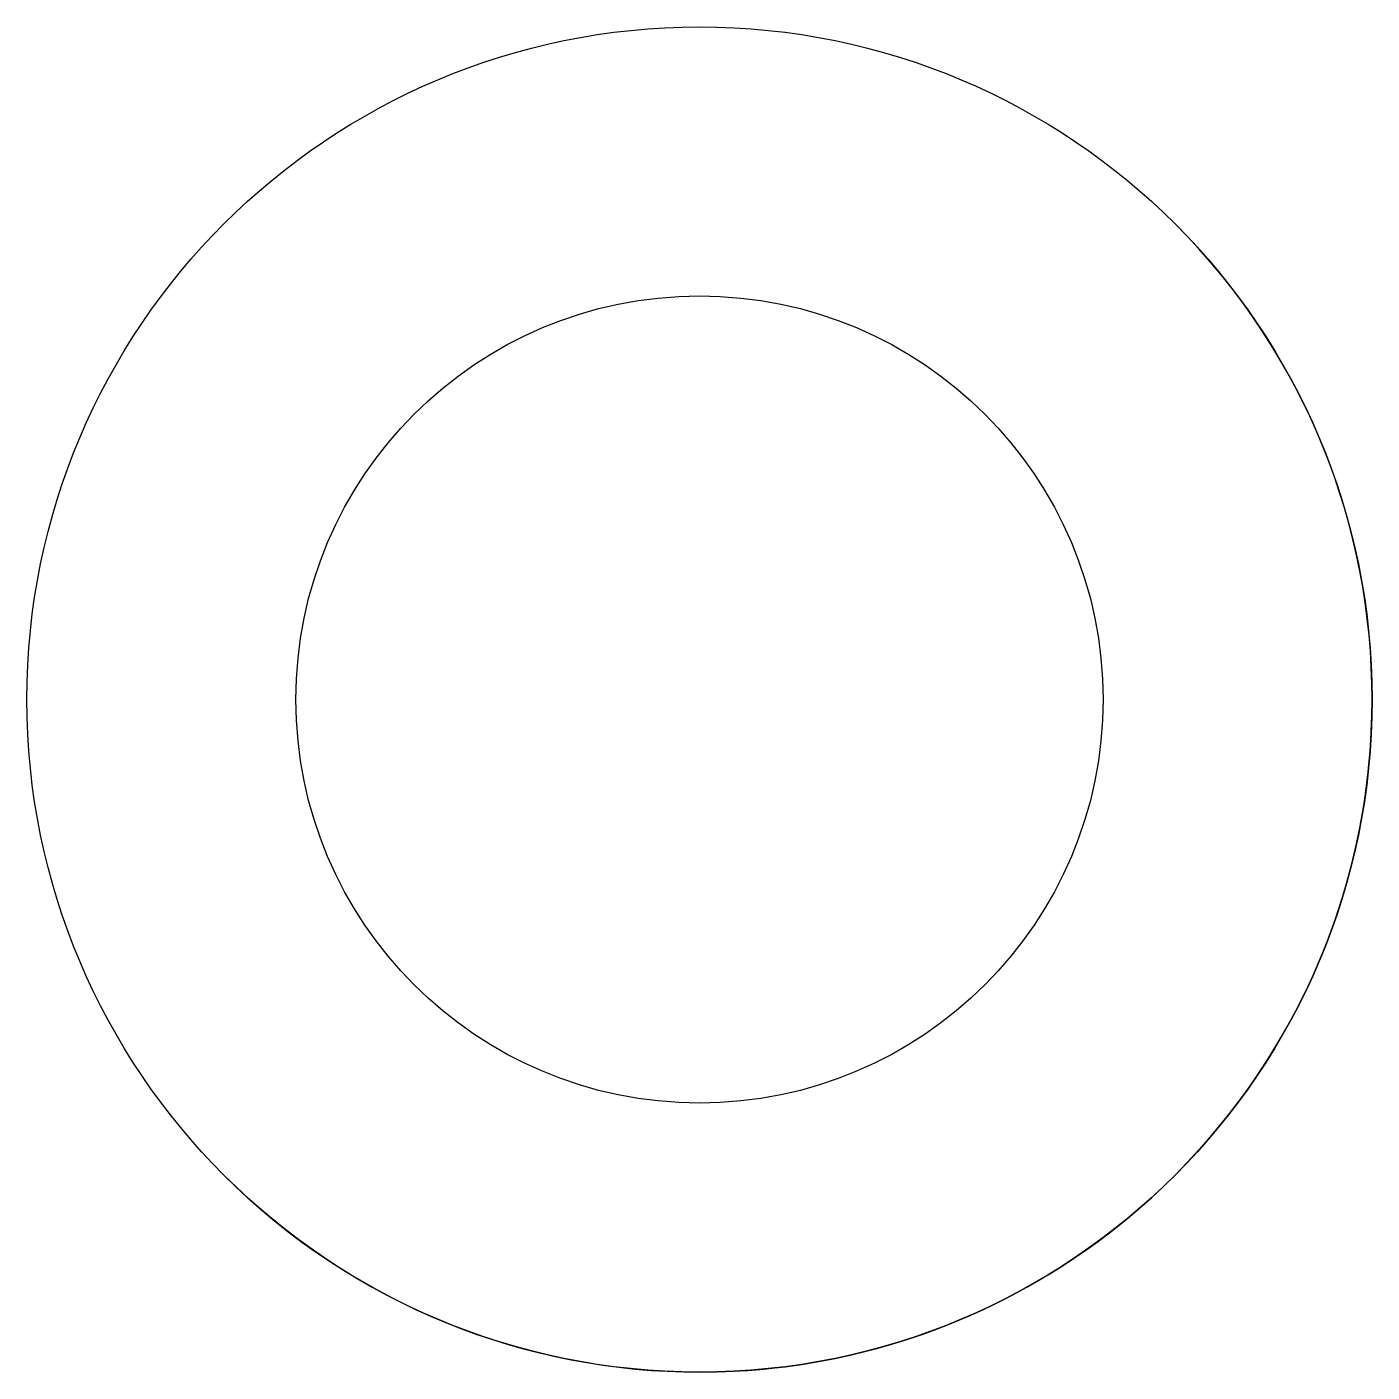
# Model space of a CAD drawing. Header units: centimetres. Extents: x 1.4 to 18.2, y 8.3 to 14.9.
# Drawn here: x 13.17 to 18.17, y 9.92 to 14.92 of the extents above; entities outside this region: 1.
import ezdxf

# ---------------------------------------------------------------- set-up
doc = ezdxf.new("R2010")
doc.units = ezdxf.units.CM
doc.header["$MEASUREMENT"] = 0
doc.layers.add('Cilindru', color=9, linetype='Continuous')
doc.layers.add('Scrumiera', color=251, linetype='Continuous')
doc.styles.get("Standard").update_dxf_attribs({"font": 'arial.ttf'})

msp = doc.modelspace()

# ---------------------------------------------------------------- linework, layer by layer
at = {"layer": 'Cilindru'}
for p, q in [((17.437, 14.1883, 6), (17.437, 14.1883)), ((17.437, 14.1883, 6), (17.437, 14.1883, 8)), ((17.437, 14.1883, 8), (17.437, 14.1883, 10)), ((17.935, 13.4771), (17.935, 13.4771, 10)), ((18.1692, 12.4206, 6), (18.1692, 12.4206)), ((18.1692, 12.4206, 6), (18.1692, 12.4206, 8)), ((18.1692, 12.4206, 8), (18.1692, 12.4206, 10)), ((13.9014, 10.6528, 10), (13.9014, 10.6528)), ((17.437, 10.6528, 6), (17.437, 10.6528)), ((17.437, 10.6528, 8), (17.437, 10.6528, 10)), ((14.6126, 10.1548), (14.6126, 10.1548, 10)), ((15.6692, 9.9206, 10), (15.6692, 9.9206))]:
    msp.add_line(p, q, dxfattribs=at)
for centre, start, end in [((15.6692, 12.4206), 225, 45), ((15.6692, 12.4206, 6), 270, 0), ((15.6692, 12.4206, 8), 270, 0)]:
    msp.add_arc(centre, 2.5, start, end, dxfattribs=at)
at = {"layer": 'Scrumiera'}
for centre, radius in [((15.6692, 12.4206, 10), 2.5), ((15.6692, 12.4206, 9.4279), 1.5)]:
    msp.add_circle(centre, radius, dxfattribs=at)

# ---------------------------------------------------------------- texts
at = {"layer": 'Cilindru', "insert": (1.4317, 8.5473), "char_height": 0.2, "attachment_point": 1}
msp.add_mtext_dynamic_manual_height_columns('SCALA 1:8', width=5.677059, gutter_width=1, heights=[0], dxfattribs=at)

doc.saveas('drawing.dxf')
